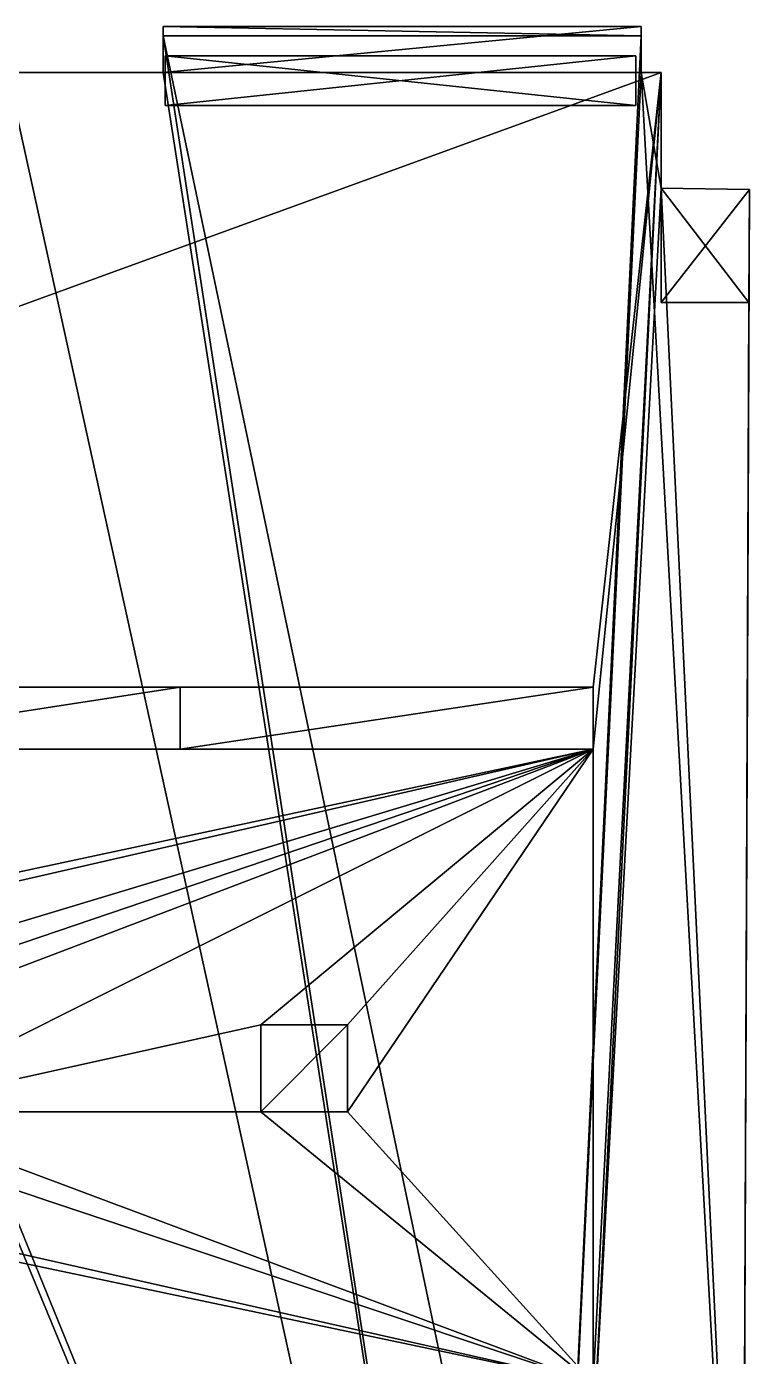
# Model space of a CAD drawing. Header units: millimetres. Extents: x -3036 to 3154, y -4255 to 4337.
# Drawn here: x 819 to 3154, y 41 to 4337 of the extents above; entities that cross this region are included whole.
import ezdxf

# ---------------------------------------------------------------- set-up
doc = ezdxf.new("R2010")
doc.units = ezdxf.units.MM
doc.header["$LTSCALE"] = 25.4
doc.layers.get('0').update_dxf_attribs({"color": 13, "true_color": 0xff5454})

msp = doc.modelspace()

# ---------------------------------------------------------------- linework, layer by layer
at = {"color": 0}
for p, q in [((1260.5, 4337.4, 2568), (2803.5, 4337.4, 2568)), ((1260.5, 4337.4, 2568), (1260.5, 4189.4, 2568)), ((1260.5, 4337.4, 450), (1260.5, 4337.4, 2568)), ((1260.5, 4337.4, 450), (2803.5, 4337.4, 450)), ((1260.5, 4337.4, 2568), (2803.5, 4337.4, 2568)), ((1260.5, 4337.4, 450), (1260.5, 4307.4, 450)), ((1260.5, 4337.4, 450), (1260.5, 4337.4, 2568)), ((1260.5, 4337.4, 2568), (1260.5, 4189.4, 2568)), ((1260.5, 4337.4, 450), (2803.5, 4337.4, 450)), ((1260.5, 4337.4, 450), (1260.5, 4307.4, 450)), ((2803.5, 4307.4), (1260.5, 4307.4)), ((1260.5, 4307.4), (1260.5, 4189.4)), ((1260.5, 4307.4), (1260.5, 4189.4)), ((1260.5, 4307.4), (1260.5, 4307.4, 450)), ((1260.5, 4307.4, 450), (2803.5, 4307.4, 450)), ((1260.5, 4307.4), (1260.5, 4307.4, 450)), ((2803.5, 4307.4), (1260.5, 4307.4)), ((1260.5, 4307.4, 450), (2803.5, 4307.4, 450)), ((2803.5, 4337.4, 2568), (2803.5, 4189.4, 2568)), ((2803.5, 4337.4, 2568), (2803.5, 4337.4, 450)), ((2803.5, 4337.4, 2568), (2803.5, 4337.4, 450)), ((2803.5, 4337.4, 450), (2803.5, 4307.4, 450)), ((2803.5, 4337.4, 2568), (2803.5, 4189.4, 2568)), ((2803.5, 4337.4, 450), (2803.5, 4307.4, 450)), ((2803.5, 4307.4), (2803.5, 4189.4)), ((2803.5, 4307.4, 450), (2803.5, 4307.4)), ((2803.5, 4307.4), (2803.5, 4189.4)), ((2803.5, 4307.4, 450), (2803.5, 4307.4)), ((1266.5, 4242.4, 150), (1266.5, 4082.4, 150)), ((1266.5, 4242.4, 595), (1266.5, 4082.4, 595)), ((1266.5, 4242.4, 150), (1266.5, 4242.4, 595)), ((1266.5, 4242.4, 150), (1266.5, 4082.4, 150)), ((2786.5, 4242.4, 150), (1266.5, 4242.4, 150)), ((2786.5, 4242.4, 595), (1266.5, 4242.4, 595)), ((1266.5, 4242.4, 595), (1266.5, 4082.4, 595)), ((2786.5, 4242.4, 150), (1266.5, 4242.4, 150)), ((1266.5, 4242.4, 150), (1266.5, 4242.4, 595)), ((2786.5, 4242.4, 595), (1266.5, 4242.4, 595)), ((2786.5, 4242.4, 150), (2786.5, 4082.4, 150)), ((2786.5, 4242.4, 595), (2786.5, 4082.4, 595)), ((2786.5, 4242.4, 150), (2786.5, 4242.4, 595)), ((2786.5, 4242.4, 150), (2786.5, 4082.4, 150)), ((2786.5, 4242.4, 150), (2786.5, 4242.4, 595)), ((2786.5, 4242.4, 595), (2786.5, 4082.4, 595)), ((2868.5, 4189.4, 2988), (-2884.5, 4189.4, 2988)), ((2868.5, 4189.4, 2988), (-2884.5, 4189.4, 2988)), ((757.5, 4189.4), (1260.5, 4189.4)), ((757.5, 4189.4), (1260.5, 4189.4)), ((1260.5, 4189.4, 2568), (2803.5, 4189.4, 2568)), ((1260.5, 4189.4), (1260.5, 4189.4, 2568)), ((1260.5, 4189.4), (1260.5, 4189.4, 2568)), ((1260.5, 4189.4, 2568), (2803.5, 4189.4, 2568)), ((2868.5, 4189.4), (2803.5, 4189.4)), ((2803.5, 4189.4, 2568), (2803.5, 4189.4)), ((2803.5, 4189.4, 2568), (2803.5, 4189.4)), ((2868.5, 4189.4), (2803.5, 4189.4)), ((2868.5, 3815.4), (2868.5, 4189.4)), ((2868.5, 3815.4, 2988), (2868.5, 4189.4, 2988)), ((2868.5, 4189.4), (2868.5, 4189.4, 2988)), ((2868.5, 3815.4), (2868.5, 4189.4)), ((2868.5, 4189.4), (2868.5, 4189.4, 2988)), ((2868.5, 3815.4, 2988), (2868.5, 4189.4, 2988)), ((1266.5, 4082.4, 150), (1266.5, 4082.4, 595)), ((2786.5, 4082.4, 150), (1266.5, 4082.4, 150)), ((2786.5, 4082.4, 150), (1266.5, 4082.4, 150)), ((2786.5, 4082.4, 595), (1266.5, 4082.4, 595)), ((1266.5, 4082.4, 150), (1266.5, 4082.4, 595)), ((2786.5, 4082.4, 595), (1266.5, 4082.4, 595)), ((2786.5, 4082.4, 150), (2786.5, 4082.4, 595)), ((2786.5, 4082.4, 150), (2786.5, 4082.4, 595)), ((2868.5, 3446.4, 916), (2868.5, 3815.4, 610)), ((2868.5, 3446.4, 1126), (2868.5, 3815.4, 1126)), ((2868.5, 3815.4, 610), (2868.5, 3815.4, 1126)), ((2868.5, 3815.4, 1126), (3153.5, 3811.4, 1126)), ((2868.5, 3446.4, 1126), (2868.5, 3815.4, 1126)), ((3153.5, 3811.4, 610), (2868.5, 3815.4, 610)), ((2868.5, 3815.4), (2868.5, 3815.4, 610)), ((3153.5, 3811.4), (2868.5, 3815.4)), ((3153.5, 3811.4, 610), (2868.5, 3815.4, 610)), ((2868.5, 3446.4, 916), (2868.5, 3815.4, 610)), ((2868.5, 3815.4), (2868.5, 3815.4, 610)), ((2868.5, 3815.4, 610), (2868.5, 3815.4, 1126)), ((2868.5, 3815.4, 1126), (2868.5, 3815.4, 2988)), ((2868.5, 3815.4, 1126), (2868.5, 3815.4, 2988)), ((2868.5, 3815.4, 1126), (3153.5, 3811.4, 1126)), ((3153.5, 3811.4, 2988), (2868.5, 3815.4, 2988)), ((3153.5, 3811.4), (2868.5, 3815.4)), ((3153.5, 3811.4, 2988), (2868.5, 3815.4, 2988)), ((3153.5, 3811.4, 610), (2868.5, 3446.4, 916)), ((3153.5, 3811.4, 610), (2868.5, 3446.4, 916)), ((3131.5, -1694.6), (3153.5, 3811.4)), ((3131.5, -1694.6, 2988), (3153.5, 3811.4, 2988)), ((3131.5, -1694.6), (3153.5, 3811.4)), ((3131.5, -1694.6, 2988), (3153.5, 3811.4, 2988)), ((3152, 3446.4, 916), (3153.5, 3811.4, 610)), ((3153.5, 3811.4, 1126), (3152, 3446.4, 1126)), ((3153.5, 3811.4, 1126), (3152, 3446.4, 1126)), ((3152, 3446.4, 916), (3153.5, 3811.4, 610)), ((3153.5, 3811.4), (3153.5, 3811.4, 610)), ((3153.5, 3811.4, 1126), (3153.5, 3811.4, 2988)), ((3153.5, 3811.4), (3153.5, 3811.4, 610)), ((3153.5, 3811.4, 1126), (3153.5, 3811.4, 2988)), ((2868.5, 3446.4, 916), (2868.5, 3446.4, 1126)), ((2868.5, 3446.4, 1126), (3152, 3446.4, 1126)), ((2868.5, 3446.4, 1126), (3152, 3446.4, 1126)), ((2868.5, 3446.4, 916), (2868.5, 3446.4, 1126)), ((3152, 3446.4, 916), (2868.5, 3446.4, 916)), ((3152, 3446.4, 916), (2868.5, 3446.4, 916)), ((3152, 3446.4, 1126), (3152, 3446.4, 916)), ((3152, 3446.4, 1126), (3152, 3446.4, 916)), ((-2584.3, 2203.4, 2988), (2648.7, 2203.4, 2988)), ((-2584.3, 2203.4, 2988), (2648.7, 2203.4, 2988)), ((15.7, 2203.4, 2888), (1315.7, 2203.4, 2888)), ((15.7, 2203.4, 2888), (1315.7, 2203.4, 2888)), ((1315.7, 2203.4, 2888), (2648.7, 2203.4, 2888)), ((1315.7, 2003.4, 2888), (1315.7, 2203.4, 2888)), ((1315.7, 2203.4, 2888), (2648.7, 2203.4, 2888)), ((1315.7, 2003.4, 2888), (1315.7, 2203.4, 2888)), ((2648.7, 2003.4, 2988), (2648.7, 2203.4, 2988)), ((2648.7, 2003.4, 2888), (2648.7, 2203.4, 2888)), ((2648.7, 2203.4, 2988), (2648.7, 2203.4, 2888)), ((2648.7, 2203.4, 2988), (2648.7, 2203.4, 2888)), ((2648.7, 2003.4, 2888), (2648.7, 2203.4, 2888)), ((2648.7, 2003.4, 2988), (2648.7, 2203.4, 2988)), ((2648.7, 2003.4, 2988), (-2584.3, 2003.4, 2988)), ((2648.7, 2003.4, 2988), (-2584.3, 2003.4, 2988)), ((1315.7, 2003.4, 2888), (15.7, 2003.4, 2888)), ((1315.7, 2003.4, 2888), (15.7, 2003.4, 2888)), ((2648.7, 2003.4, 2888), (1315.7, 2003.4, 2888)), ((2648.7, 2003.4, 2888), (1315.7, 2003.4, 2888)), ((2648.7, 2003.4, 2988), (2648.7, 2003.4, 2888)), ((2648.7, 2003.4, 2988), (2648.7, 2003.4, 2888)), ((1576, 1112, 2988), (1576, 832, 2988)), ((1856, 1112, 2988), (1576, 1112, 2988)), ((1576, 1112, 2863), (1576, 832, 2863)), ((1856, 1112, 2863), (1576, 1112, 2863)), ((1576, 1112, 2988), (1576, 832, 2988)), ((1576, 1112, 2988), (1576, 1112, 2863)), ((1576, 1112, 2863), (1576, 832, 2863)), ((1856, 1112, 2988), (1576, 1112, 2988)), ((1856, 1112, 2863), (1576, 1112, 2863)), ((1576, 1112, 2988), (1576, 1112, 2863)), ((1856, 832, 2988), (1856, 1112, 2988)), ((1856, 832, 2863), (1856, 1112, 2863)), ((1856, 1112, 2988), (1856, 1112, 2863)), ((1856, 832, 2988), (1856, 1112, 2988)), ((1856, 832, 2863), (1856, 1112, 2863)), ((1856, 1112, 2988), (1856, 1112, 2863)), ((1576, 832, 2988), (1856, 832, 2988)), ((1576, 832, 2863), (1856, 832, 2863)), ((1576, 832, 2988), (1856, 832, 2988)), ((1576, 832, 2988), (1576, 832, 2863)), ((1576, 832, 2863), (1856, 832, 2863)), ((1576, 832, 2988), (1576, 832, 2863)), ((1856, 832, 2988), (1856, 832, 2863)), ((1856, 832, 2988), (1856, 832, 2863))]:
    msp.add_line(p, q, dxfattribs=at)

# ---------------------------------------------------------------- meshes
at = {"color": 253, "true_color": 0xb2ab89}
mesh = msp.add_polyface(dxfattribs=at)
corners = [(-1616.5, -2890.6), (-1815.5, -2870.6), (-1815.5, -2890.6), (3093.5, -4254.6), (-1616.5, -4254.6), (2488.5, -3694.6), (-1297.5, 4189.4), (-769.5, 4189.4), (-769.5, 4307.4), (757.5, 4189.4), (1260.5, 4189.4), (1260.5, 4307.4), (2563.5, -3694.6), (3093.5, -3694.6), (3131.5, -1694.6), (2803.5, 4189.4), (2518.5, -1694.6), (2868.5, 3815.4), (3153.5, 3811.4), (2868.5, 4189.4), (2803.5, 4307.4), (757.5, 4307.4), (-2875.5, -2890.6), (-3036.5, 3785.4), (-3036.5, -2890.6), (-2884.5, 3785.4), (-2884.5, 4189.4), (-2875.5, -2870.6), (-2829.5, 4189.4), (-2829.5, 4307.4), (-1297.5, 4307.4)]
mesh.append_faces([[corners[k] for k in face] for face in [(0, 1, 2), (3, 0, 4), (12, 3, 13), (17, 14, 18), (22, 23, 24)]], dxfattribs={"vtx0": -1, "color": 253})
mesh.append_faces([[corners[k] for k in face] for face in [(6, 5, 7), (7, 5, 8), (9, 5, 10), (10, 5, 11), (5, 3, 12), (14, 15, 16), (11, 16, 20), (16, 11, 5), (20, 16, 15), (23, 22, 25), (25, 22, 26), (26, 27, 28), (28, 1, 29), (29, 1, 30), (30, 0, 6)]], dxfattribs={"vtx0": -1, "vtx1": -1, "color": 253})
mesh.append_faces([[corners[k] for k in face] for face in [(0, 3, 5), (0, 5, 6), (8, 5, 9), (15, 14, 17), (30, 1, 0)]], dxfattribs={"vtx0": -1, "vtx1": -1, "vtx2": -1, "color": 253})
mesh.append_faces([[corners[k] for k in face] for face in [(26, 22, 27), (28, 27, 1)]], dxfattribs={"vtx0": -1, "vtx2": -1, "color": 253})
mesh.append_faces([[corners[k] for k in face] for face in [(19, 15, 17), (21, 8, 9)]], dxfattribs={"vtx1": -1, "color": 253})
at = {"color": 252, "true_color": 0x8e8d82}
mesh = msp.add_polyface(dxfattribs=at)
corners = [(2803.5, 4337.4, 2568), (1260.5, 4189.4, 2568), (1260.5, 4337.4, 2568), (2803.5, 4189.4, 2568)]
mesh.append_faces([[corners[k] for k in face] for face in [(0, 1, 2), (1, 0, 3)]], dxfattribs={"vtx0": -1, "color": 252})
at = {"color": 131, "true_color": 0x68fff2}
mesh = msp.add_polyface(dxfattribs=at)
corners = [(2803.5, 4337.4, 450), (1260.5, 4337.4, 2568), (1260.5, 4337.4, 450), (2803.5, 4337.4, 2568)]
mesh.append_faces([[corners[k] for k in face] for face in [(0, 1, 2), (1, 0, 3)]], dxfattribs={"vtx0": -1, "color": 131})
at = {"color": 252, "true_color": 0x8e8d82}
mesh = msp.add_polyface(dxfattribs=at)
corners = [(1260.5, 4307.4), (1260.5, 4189.4, 2568), (1260.5, 4189.4), (1260.5, 4307.4, 450), (1260.5, 4337.4, 2568), (1260.5, 4337.4, 450)]
mesh.append_faces([[corners[k] for k in face] for face in [(0, 1, 2), (4, 3, 5)]], dxfattribs={"vtx0": -1, "color": 252})
mesh.append_faces([[corners[k] for k in face] for face in [(1, 3, 4)]], dxfattribs={"vtx0": -1, "vtx1": -1, "color": 252})
mesh.append_faces([[corners[k] for k in face] for face in [(1, 0, 3)]], dxfattribs={"vtx0": -1, "vtx2": -1, "color": 252})
mesh = msp.add_polyface(dxfattribs=at)
corners = [(2803.5, 4307.4, 450), (1260.5, 4337.4, 450), (1260.5, 4307.4, 450), (2803.5, 4337.4, 450)]
mesh.append_faces([[corners[k] for k in face] for face in [(0, 1, 2), (1, 0, 3)]], dxfattribs={"vtx0": -1, "color": 252})
mesh = msp.add_polyface(dxfattribs=at)
corners = [(2803.5, 4307.4, 450), (1260.5, 4307.4), (2803.5, 4307.4), (1260.5, 4307.4, 450)]
mesh.append_faces([[corners[k] for k in face] for face in [(0, 1, 2), (1, 0, 3)]], dxfattribs={"vtx0": -1, "color": 252})
mesh = msp.add_polyface(dxfattribs=at)
corners = [(2803.5, 4337.4, 2568), (2803.5, 4189.4), (2803.5, 4189.4, 2568), (2803.5, 4307.4, 450), (2803.5, 4337.4, 450), (2803.5, 4307.4)]
mesh.append_faces([[corners[k] for k in face] for face in [(0, 1, 2), (3, 0, 4)]], dxfattribs={"vtx0": -1, "color": 252})
mesh.append_faces([[corners[k] for k in face] for face in [(1, 0, 3)]], dxfattribs={"vtx0": -1, "vtx1": -1, "vtx2": -1, "color": 252})
mesh.append_faces([[corners[k] for k in face] for face in [(5, 1, 3)]], dxfattribs={"vtx1": -1, "color": 252})
mesh = msp.add_polyface(dxfattribs=at)
corners = [(1266.5, 4242.4, 595), (1266.5, 4082.4, 150), (1266.5, 4082.4, 595), (1266.5, 4242.4, 150)]
mesh.append_faces([[corners[k] for k in face] for face in [(0, 1, 2), (1, 0, 3)]], dxfattribs={"vtx0": -1, "color": 252})
mesh = msp.add_polyface(dxfattribs=at)
corners = [(2786.5, 4242.4, 150), (1266.5, 4082.4, 150), (1266.5, 4242.4, 150), (2786.5, 4082.4, 150)]
mesh.append_faces([[corners[k] for k in face] for face in [(0, 1, 2), (1, 0, 3)]], dxfattribs={"vtx0": -1, "color": 252})
mesh = msp.add_polyface(dxfattribs=at)
corners = [(2786.5, 4082.4, 595), (1266.5, 4242.4, 595), (1266.5, 4082.4, 595), (2786.5, 4242.4, 595)]
mesh.append_faces([[corners[k] for k in face] for face in [(0, 1, 2), (1, 0, 3)]], dxfattribs={"vtx0": -1, "color": 252})
mesh = msp.add_polyface(dxfattribs=at)
corners = [(1266.5, 4242.4, 595), (2786.5, 4242.4, 150), (1266.5, 4242.4, 150), (2786.5, 4242.4, 595)]
mesh.append_faces([[corners[k] for k in face] for face in [(0, 1, 2), (1, 0, 3)]], dxfattribs={"vtx0": -1, "color": 252})
mesh = msp.add_polyface(dxfattribs=at)
corners = [(2786.5, 4242.4, 150), (2786.5, 4082.4, 595), (2786.5, 4082.4, 150), (2786.5, 4242.4, 595)]
mesh.append_faces([[corners[k] for k in face] for face in [(0, 1, 2), (1, 0, 3)]], dxfattribs={"vtx0": -1, "color": 252})
mesh = msp.add_polyface(dxfattribs=at)
corners = [(2868.5, 4189.4, 2988), (2803.5, 4189.4), (2868.5, 4189.4), (2803.5, 4189.4, 2568), (1260.5, 4189.4, 2568), (757.5, 4189.4, 2568), (-769.5, 4189.4, 2568), (-1297.5, 4189.4, 2568), (-2829.5, 4189.4, 2568), (-2884.5, 4189.4), (-2829.5, 4189.4), (-2884.5, 4189.4, 2988), (-769.5, 4189.4), (-1297.5, 4189.4), (1260.5, 4189.4), (757.5, 4189.4)]
mesh.append_faces([[corners[k] for k in face] for face in [(0, 1, 2), (8, 9, 10), (12, 7, 13), (14, 5, 15)]], dxfattribs={"vtx0": -1, "color": 252})
mesh.append_faces([[corners[k] for k in face] for face in [(1, 0, 3), (3, 0, 4), (5, 0, 6), (7, 0, 8), (9, 8, 11), (11, 8, 0)]], dxfattribs={"vtx0": -1, "vtx1": -1, "color": 252})
mesh.append_faces([[corners[k] for k in face] for face in [(4, 0, 5), (6, 0, 7)]], dxfattribs={"vtx0": -1, "vtx1": -1, "vtx2": -1, "color": 252})
mesh.append_faces([[corners[k] for k in face] for face in [(7, 12, 6), (5, 14, 4)]], dxfattribs={"vtx0": -1, "vtx2": -1, "color": 252})
at = {"color": 254, "true_color": 0xe2e2e2}
mesh = msp.add_polyface(dxfattribs=at)
corners = [(-2584.3, 2003.4, 2988), (-1514, 1112, 2988), (-2584.3, -45.6, 2988), (2648.7, 2003.4, 2988), (-1234, 1112, 2988), (-1234, 832, 2988), (28, 1112, 2988), (308, 1112, 2988), (308, 832, 2988), (1576, 1112, 2988), (1856, 1112, 2988), (1856, 832, 2988), (-2584.3, -2294.6, 2988), (-1514, -1435, 2988), (2498.7, -2294.6, 2988), (-1514, -1155, 2988), (-1234, -1435, 2988), (28, -1435, 2988), (28, -1155, 2988), (308, -1435, 2988), (1576, -1435, 2988), (1576, -1155, 2988), (1856, -1435, 2988), (2868.5, 4189.4, 2988), (-2584.3, 2203.4, 2988), (-2884.5, 4189.4, 2988), (2648.7, 2203.4, 2988), (2648.7, -45.6, 2988), (2648.7, -245.6, 2988), (-2584.3, -245.6, 2988), (-1234, -1155, 2988), (308, -1155, 2988), (1856, -1155, 2988), (2518.5, -1694.6, 2988), (2498.7, -2494.6, 2988), (3131.5, -1694.6, 2988), (2868.5, 3815.4, 2988), (3153.5, 3811.4, 2988), (-1514, 832, 2988), (28, 832, 2988), (1576, 832, 2988), (-2884.5, -2880.6, 2988), (-2584.3, -2494.6, 2988), (-1616.5, -2880.6, 2988), (-1616.5, -4254.6, 2988), (2488.5, -3694.6, 2988), (3093.5, -4254.6, 2988), (3093.5, -3694.6, 2988)]
mesh.append_faces([[corners[k] for k in face] for face in [(35, 36, 37), (46, 45, 47)]], dxfattribs={"vtx0": -1, "color": 254})
mesh.append_faces([[corners[k] for k in face] for face in [(1, 3, 4), (4, 3, 5), (6, 3, 7), (7, 3, 8), (9, 3, 10), (10, 3, 11), (12, 13, 14), (13, 12, 15), (17, 16, 18), (20, 19, 21), (23, 24, 25), (24, 23, 26), (26, 23, 3), (27, 23, 28), (15, 28, 30), (30, 28, 16), (18, 28, 31), (31, 28, 19), (21, 28, 32), (32, 28, 22), (14, 33, 34), (33, 28, 35), (36, 28, 23), (2, 38, 27), (38, 2, 1), (39, 5, 6), (40, 8, 9), (41, 42, 43), (42, 29, 12), (43, 34, 44), (45, 34, 33)]], dxfattribs={"vtx0": -1, "vtx1": -1, "color": 254})
mesh.append_faces([[corners[k] for k in face] for face in [(0, 1, 2), (5, 3, 6), (8, 3, 9), (14, 16, 17), (14, 19, 20), (3, 23, 27), (29, 15, 12), (16, 28, 18), (19, 28, 21), (22, 28, 33), (22, 33, 14), (35, 28, 36), (27, 5, 39), (27, 8, 40), (27, 11, 3), (42, 25, 24), (42, 0, 2), (44, 34, 45)]], dxfattribs={"vtx0": -1, "vtx1": -1, "vtx2": -1, "color": 254})
mesh.append_faces([[corners[k] for k in face] for face in [(1, 0, 3), (14, 13, 16), (14, 17, 19), (14, 20, 22), (15, 29, 28), (27, 38, 5), (27, 39, 8), (27, 40, 11), (42, 41, 25), (42, 24, 0), (42, 2, 29), (43, 42, 34), (45, 46, 44)]], dxfattribs={"vtx0": -1, "vtx2": -1, "color": 254})
at = {"color": 252, "true_color": 0x8e8d82}
mesh = msp.add_polyface(dxfattribs=at)
corners = [(2868.5, 4189.4, 2988), (2868.5, 3815.4, 1126), (2868.5, 3815.4, 2988), (2868.5, 3815.4, 610), (2868.5, 3815.4), (2868.5, 4189.4)]
mesh.append_faces([[corners[k] for k in face] for face in [(0, 1, 2), (4, 0, 5)]], dxfattribs={"vtx0": -1, "color": 252})
mesh.append_faces([[corners[k] for k in face] for face in [(1, 0, 3), (3, 0, 4)]], dxfattribs={"vtx0": -1, "vtx1": -1, "color": 252})
mesh = msp.add_polyface(dxfattribs=at)
corners = [(2786.5, 4082.4, 595), (1266.5, 4082.4, 150), (2786.5, 4082.4, 150), (1266.5, 4082.4, 595)]
mesh.append_faces([[corners[k] for k in face] for face in [(0, 1, 2), (1, 0, 3)]], dxfattribs={"vtx0": -1, "color": 252})
mesh = msp.add_polyface(dxfattribs=at)
corners = [(2868.5, 3815.4, 1126), (2868.5, 3446.4, 916), (2868.5, 3446.4, 1126), (2868.5, 3815.4, 610)]
mesh.append_faces([[corners[k] for k in face] for face in [(0, 1, 2), (1, 0, 3)]], dxfattribs={"vtx0": -1, "color": 252})
mesh = msp.add_polyface(dxfattribs=at)
corners = [(3152, 3446.4, 1126), (2868.5, 3815.4, 1126), (2868.5, 3446.4, 1126), (3153.5, 3811.4, 1126)]
mesh.append_faces([[corners[k] for k in face] for face in [(0, 1, 2), (1, 0, 3)]], dxfattribs={"vtx0": -1, "color": 252})
mesh = msp.add_polyface(dxfattribs=at)
corners = [(3153.5, 3811.4, 610), (2868.5, 3815.4), (3153.5, 3811.4), (2868.5, 3815.4, 610)]
mesh.append_faces([[corners[k] for k in face] for face in [(0, 1, 2), (1, 0, 3)]], dxfattribs={"vtx0": -1, "color": 252})
mesh = msp.add_polyface(dxfattribs=at)
corners = [(3153.5, 3811.4, 610), (2868.5, 3446.4, 916), (2868.5, 3815.4, 610)]
mesh.append_faces([[corners[k] for k in face] for face in [(0, 1, 2)]], dxfattribs={"color": 252})
mesh = msp.add_polyface(dxfattribs=at)
corners = [(3153.5, 3811.4, 2988), (2868.5, 3815.4, 1126), (3153.5, 3811.4, 1126), (2868.5, 3815.4, 2988)]
mesh.append_faces([[corners[k] for k in face] for face in [(0, 1, 2), (1, 0, 3)]], dxfattribs={"vtx0": -1, "color": 252})
mesh = msp.add_polyface(dxfattribs=at)
corners = [(3153.5, 3811.4, 610), (3152, 3446.4, 916), (2868.5, 3446.4, 916)]
mesh.append_faces([[corners[k] for k in face] for face in [(0, 1, 2)]], dxfattribs={"color": 252})
mesh = msp.add_polyface(dxfattribs=at)
corners = [(3131.5, -1694.6), (3152, 3446.4, 916), (3153.5, 3811.4), (3152, 3446.4, 1126), (3153.5, 3811.4, 610), (3153.5, 3811.4, 2988), (3131.5, -1694.6, 2988), (3153.5, 3811.4, 1126)]
mesh.append_faces([[corners[k] for k in face] for face in [(2, 1, 4), (5, 0, 6), (3, 5, 7)]], dxfattribs={"vtx0": -1, "color": 252})
mesh.append_faces([[corners[k] for k in face] for face in [(0, 1, 2), (1, 0, 3)]], dxfattribs={"vtx0": -1, "vtx1": -1, "color": 252})
mesh.append_faces([[corners[k] for k in face] for face in [(0, 5, 3)]], dxfattribs={"vtx0": -1, "vtx1": -1, "vtx2": -1, "color": 252})
mesh = msp.add_polyface(dxfattribs=at)
corners = [(3152, 3446.4, 1126), (2868.5, 3446.4, 916), (3152, 3446.4, 916), (2868.5, 3446.4, 1126)]
mesh.append_faces([[corners[k] for k in face] for face in [(0, 1, 2), (1, 0, 3)]], dxfattribs={"vtx0": -1, "color": 252})
at = {"color": 254, "true_color": 0xe2e2e2}
mesh = msp.add_polyface(dxfattribs=at)
corners = [(-2584.3, 2203.4, 2988), (-1284.3, 2203.4, 2888), (-2584.3, 2203.4, 2888), (15.7, 2203.4, 2888), (1315.7, 2203.4, 2888), (2648.7, 2203.4, 2888), (2648.7, 2203.4, 2988)]
mesh.append_faces([[corners[k] for k in face] for face in [(0, 1, 2), (5, 0, 6)]], dxfattribs={"vtx0": -1, "color": 254})
mesh.append_faces([[corners[k] for k in face] for face in [(1, 0, 3), (3, 0, 4), (4, 0, 5)]], dxfattribs={"vtx0": -1, "vtx1": -1, "color": 254})
mesh = msp.add_polyface(dxfattribs=at)
corners = [(1315.7, 2203.4, 2888), (15.7, 2003.4, 2888), (15.7, 2203.4, 2888), (1315.7, 2003.4, 2888)]
mesh.append_faces([[corners[k] for k in face] for face in [(0, 1, 2), (1, 0, 3)]], dxfattribs={"vtx0": -1, "color": 254})
mesh = msp.add_polyface(dxfattribs=at)
corners = [(2648.7, 2203.4, 2888), (1315.7, 2003.4, 2888), (1315.7, 2203.4, 2888), (2648.7, 2003.4, 2888)]
mesh.append_faces([[corners[k] for k in face] for face in [(0, 1, 2), (1, 0, 3)]], dxfattribs={"vtx0": -1, "color": 254})
at = {"color": 252, "true_color": 0x8e8d82}
mesh = msp.add_polyface(dxfattribs=at)
corners = [(2648.7, 2203.4, 2888), (2648.7, 2003.4, 2988), (2648.7, 2003.4, 2888), (2648.7, 2203.4, 2988)]
mesh.append_faces([[corners[k] for k in face] for face in [(0, 1, 2), (1, 0, 3)]], dxfattribs={"vtx0": -1, "color": 252})
at = {"color": 254, "true_color": 0xe2e2e2}
mesh = msp.add_polyface(dxfattribs=at)
corners = [(2648.7, 2003.4, 2988), (1315.7, 2003.4, 2888), (2648.7, 2003.4, 2888), (15.7, 2003.4, 2888), (-1284.3, 2003.4, 2888), (-2584.3, 2003.4, 2888), (-2584.3, 2003.4, 2988)]
mesh.append_faces([[corners[k] for k in face] for face in [(0, 1, 2), (5, 0, 6)]], dxfattribs={"vtx0": -1, "color": 254})
mesh.append_faces([[corners[k] for k in face] for face in [(1, 0, 3), (3, 0, 4), (4, 0, 5)]], dxfattribs={"vtx0": -1, "vtx1": -1, "color": 254})
mesh = msp.add_polyface(dxfattribs=at)
corners = [(1856, 1112, 2863), (1576, 832, 2863), (1576, 1112, 2863), (1856, 832, 2863)]
mesh.append_faces([[corners[k] for k in face] for face in [(0, 1, 2), (1, 0, 3)]], dxfattribs={"vtx0": -1, "color": 254})
mesh = msp.add_polyface(dxfattribs=at)
corners = [(1576, 1112, 2988), (1576, 832, 2863), (1576, 832, 2988), (1576, 1112, 2863)]
mesh.append_faces([[corners[k] for k in face] for face in [(0, 1, 2), (1, 0, 3)]], dxfattribs={"vtx0": -1, "color": 254})
mesh = msp.add_polyface(dxfattribs=at)
corners = [(1576, 1112, 2988), (1856, 1112, 2863), (1576, 1112, 2863), (1856, 1112, 2988)]
mesh.append_faces([[corners[k] for k in face] for face in [(0, 1, 2), (1, 0, 3)]], dxfattribs={"vtx0": -1, "color": 254})
at = {"color": 252, "true_color": 0x8e8d82}
mesh = msp.add_polyface(dxfattribs=at)
corners = [(1856, 1112, 2863), (1856, 832, 2988), (1856, 832, 2863), (1856, 1112, 2988)]
mesh.append_faces([[corners[k] for k in face] for face in [(0, 1, 2), (1, 0, 3)]], dxfattribs={"vtx0": -1, "color": 252})
at = {"color": 254, "true_color": 0xe2e2e2}
mesh = msp.add_polyface(dxfattribs=at)
corners = [(1856, 832, 2988), (1576, 832, 2863), (1856, 832, 2863), (1576, 832, 2988)]
mesh.append_faces([[corners[k] for k in face] for face in [(0, 1, 2), (1, 0, 3)]], dxfattribs={"vtx0": -1, "color": 254})

doc.saveas('drawing.dxf')
